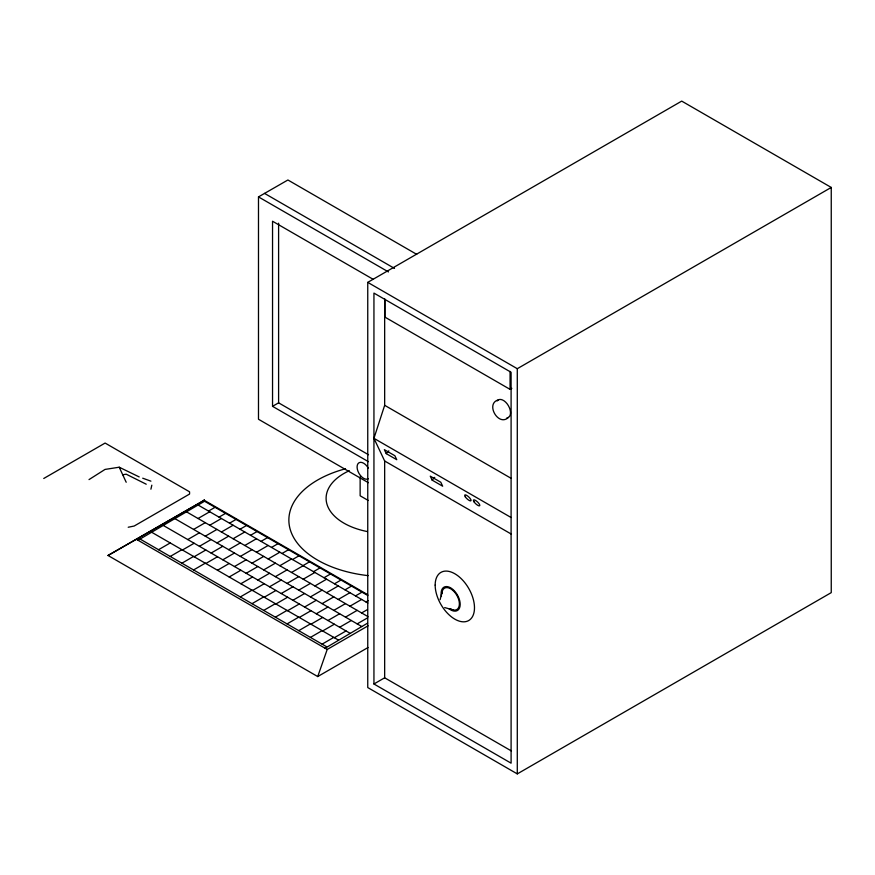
<?xml version="1.0" encoding="UTF-8"?>
<svg xmlns="http://www.w3.org/2000/svg" width="875" height="875" viewBox="0 0 875 875"><rect width="100%" height="100%" fill="white"/><g stroke="black" fill="none" stroke-linecap="round" stroke-linejoin="round"><path stroke-width="1.31" d="M440.136 599.659L442.225 591.38M150.905 489.202L151.823 485.177M511.186 750.837L384.661 677.797L384.661 460.994L373.942 438.331L384.661 405.311L384.661 299.152M108.019 555.483L204.389 500.172L108.019 555.483L317.723 676.561L327.206 649.458L368.134 625.789M386.236 453.633L384.355 449.663L394.877 455.733L396.758 459.703L386.236 453.633L388.817 450.866M432.152 480.134L430.27 476.164L440.781 482.234L442.663 486.205L432.152 480.134L434.733 477.367M136.566 539.394L138.009 540.236L204.542 501.244L367.828 595.525M325.073 648.244L367.587 623.142M89.02 479.588L105.044 469.416L119.219 467.217L139.202 476.93M368.364 482.694L258.486 419.256L258.486 196.897L287.908 179.988L416.697 254.341M367.752 282.373L681.712 101.106L831.25 187.447L831.25 592.627L517.289 773.894L367.752 687.553L367.752 282.373L517.289 368.703L831.25 187.447M43.75 478.483L105.109 443.056L189.569 491.816L189.569 494.058L134.17 526.039L128.209 527.242M373.111 279.289L272.541 221.233L272.541 406.328L278.6 402.828L368.517 454.748M208.545 511.066L215.031 507.314M198.045 518.503L209.737 511.744M158.539 549.708L170.22 542.948M193.583 529.43L205.275 522.67M219.045 517.125L225.531 513.373M209.737 525.252L221.419 518.492M187.742 539.558L199.423 532.809M170.22 556.456L181.902 549.697M205.275 536.178L216.956 529.419M182.448 550.014L194.13 543.255M229.545 523.184L236.031 519.433M221.419 532L233.1 525.241M199.423 546.306L211.116 539.547M240.034 529.244L246.52 525.492M181.902 563.194L193.583 556.434M216.956 542.927L228.637 536.167M194.13 556.752L205.822 550.003M233.1 538.737L244.781 531.989M211.116 553.055L222.797 546.295M250.534 535.303L257.02 531.552M193.583 569.942L205.275 563.183M228.637 549.664L240.319 542.916M205.822 563.5L217.503 556.741M384.956 299.152L384.956 317.133L510.07 389.364L511.853 388.336M244.781 545.486L256.473 538.727M498.312 399.897C484.969 403.583 498.564 427.131 508.43 417.408M222.797 559.803L234.478 553.044M261.034 541.362L267.52 537.611M240.319 556.413L252.011 549.653M217.503 570.248L229.184 563.489M256.473 552.234L268.155 545.475M234.478 566.541L246.159 559.792M271.534 547.422L278.02 543.67M252.011 563.161L263.692 556.402M229.184 576.997L240.866 570.238M268.155 558.983L279.836 552.223M246.159 573.289L257.852 566.53M282.023 553.481L288.509 549.73M263.692 569.909L275.373 563.15M240.866 583.734L252.558 576.986M279.836 565.72L291.517 558.972M292.523 559.541L299.009 555.789M257.852 580.038L269.533 573.278M240.319 596.925L252.011 590.166M275.373 576.647L287.055 569.898M252.558 590.483L264.239 583.723M303.023 565.6L309.509 561.848M291.517 572.469L303.209 565.709M269.533 586.786L281.214 580.027M252.011 603.673L263.692 596.914M287.055 583.395L298.747 576.636M264.239 597.231L275.92 590.472M313.512 571.67L320.009 567.919M303.209 579.217L314.891 572.458M281.214 593.523L292.906 586.775M263.692 610.422L275.373 603.662M298.747 590.144L310.428 583.384M275.92 603.98L287.602 597.22M324.012 577.73L330.498 573.978M314.891 585.966L326.572 579.206M292.906 600.272L304.588 593.512M275.373 617.159L287.055 610.4M310.428 596.892L322.109 590.133M287.602 610.717L299.294 603.969M334.512 583.789L340.998 580.038M326.572 592.703L338.253 585.955M304.588 607.02L316.269 600.261M345.012 589.848L351.498 586.097M287.055 623.908L298.747 617.148M322.109 603.63L333.791 596.881M299.294 617.466L310.975 610.706M338.253 599.452L349.945 592.692M316.269 613.769L327.95 607.009M355.502 595.908L361.998 592.156M298.747 630.656L310.428 623.897M333.791 610.378L345.483 603.619M310.975 624.214L322.656 617.455M349.945 606.2L361.627 599.441M327.95 620.506L339.642 613.758M366.002 601.967L368.167 600.72M310.428 637.405L322.109 630.645M345.483 617.127L357.164 610.367M322.656 630.962L334.348 624.203M361.627 612.948L367.467 609.569M339.642 627.255L351.323 620.495M322.109 644.142L333.791 637.383M357.164 623.875L367.675 617.794M334.348 637.7L346.03 630.952M317.723 676.561L368.025 647.522M373.942 683.988L511.098 763.175L511.098 372.28L373.942 293.092L373.942 683.988L384.661 677.797M122.708 474.742L126.197 474.195L146.234 484.214M452.922 609.897L444.697 607.567M142.712 478.198L150.905 481.152M264.545 193.397L394.516 268.428M258.486 196.897L388.456 271.928M384.661 405.311L511.186 478.363M373.942 438.331L511.098 517.519M384.661 460.994L511.186 534.034M272.541 406.328L368.375 461.661M368.255 500.478L360.139 495.786L360.139 476.864M203.93 500.106L367.697 594.661M198.045 505.006L367.872 603.05M186.364 511.755L367.959 616.602M174.683 518.514L361.747 626.522M163.002 525.273L350.066 633.281M151.309 532.033L338.384 640.041M139.628 538.792L326.692 646.789M138.009 540.236L327.206 649.458M119.219 467.217L126.197 482.256M517.289 368.703L517.289 773.894M510.07 371.383L510.07 389.364M278.6 223.18L278.6 402.828M497.186 400.947A10.106 5.841 60 0 1 508.43 405.737A10.106 5.841 60 0 1 506.942 417.867M441.448 596.389A13.475 7.788 60 0 1 449.553 587.289A13.475 7.788 60 0 1 460.184 604.68A13.475 7.788 60 0 1 448.995 608.737M441.93 593.819A12.348 7.131 60 0 1 450.658 588.777A12.348 7.131 60 0 1 459.386 603.903A12.348 7.131 60 0 1 450.658 608.945M368.102 575.63A98.066 56.612 0 0 1 289.592 526.947A98.066 56.612 0 0 1 345.472 468.77M368.277 478.8A9.264 5.348 60 0 1 359.012 473.452A9.264 5.348 60 0 1 359.012 462.744A9.264 5.348 60 0 1 368.277 468.103M367.391 531.573A60.834 35.12 0 0 1 326.977 504.241A60.834 35.12 0 0 1 349.322 470.706M435.17 585.102A27.803 16.056 60 0 0 464.658 621.786A27.803 16.056 60 0 0 464.658 582.466A27.803 16.056 60 0 0 435.17 585.102M465.303 496.858A4.211 1.28 43 0 0 470.805 500.85A4.211 1.28 43 0 0 467.512 495.917A4.211 1.28 43 0 0 465.303 496.858M474.042 501.845A4.211 1.28 43 0 0 479.555 505.838A4.211 1.28 43 0 0 476.252 500.905A4.211 1.28 43 0 0 474.042 501.845"/></g></svg>
